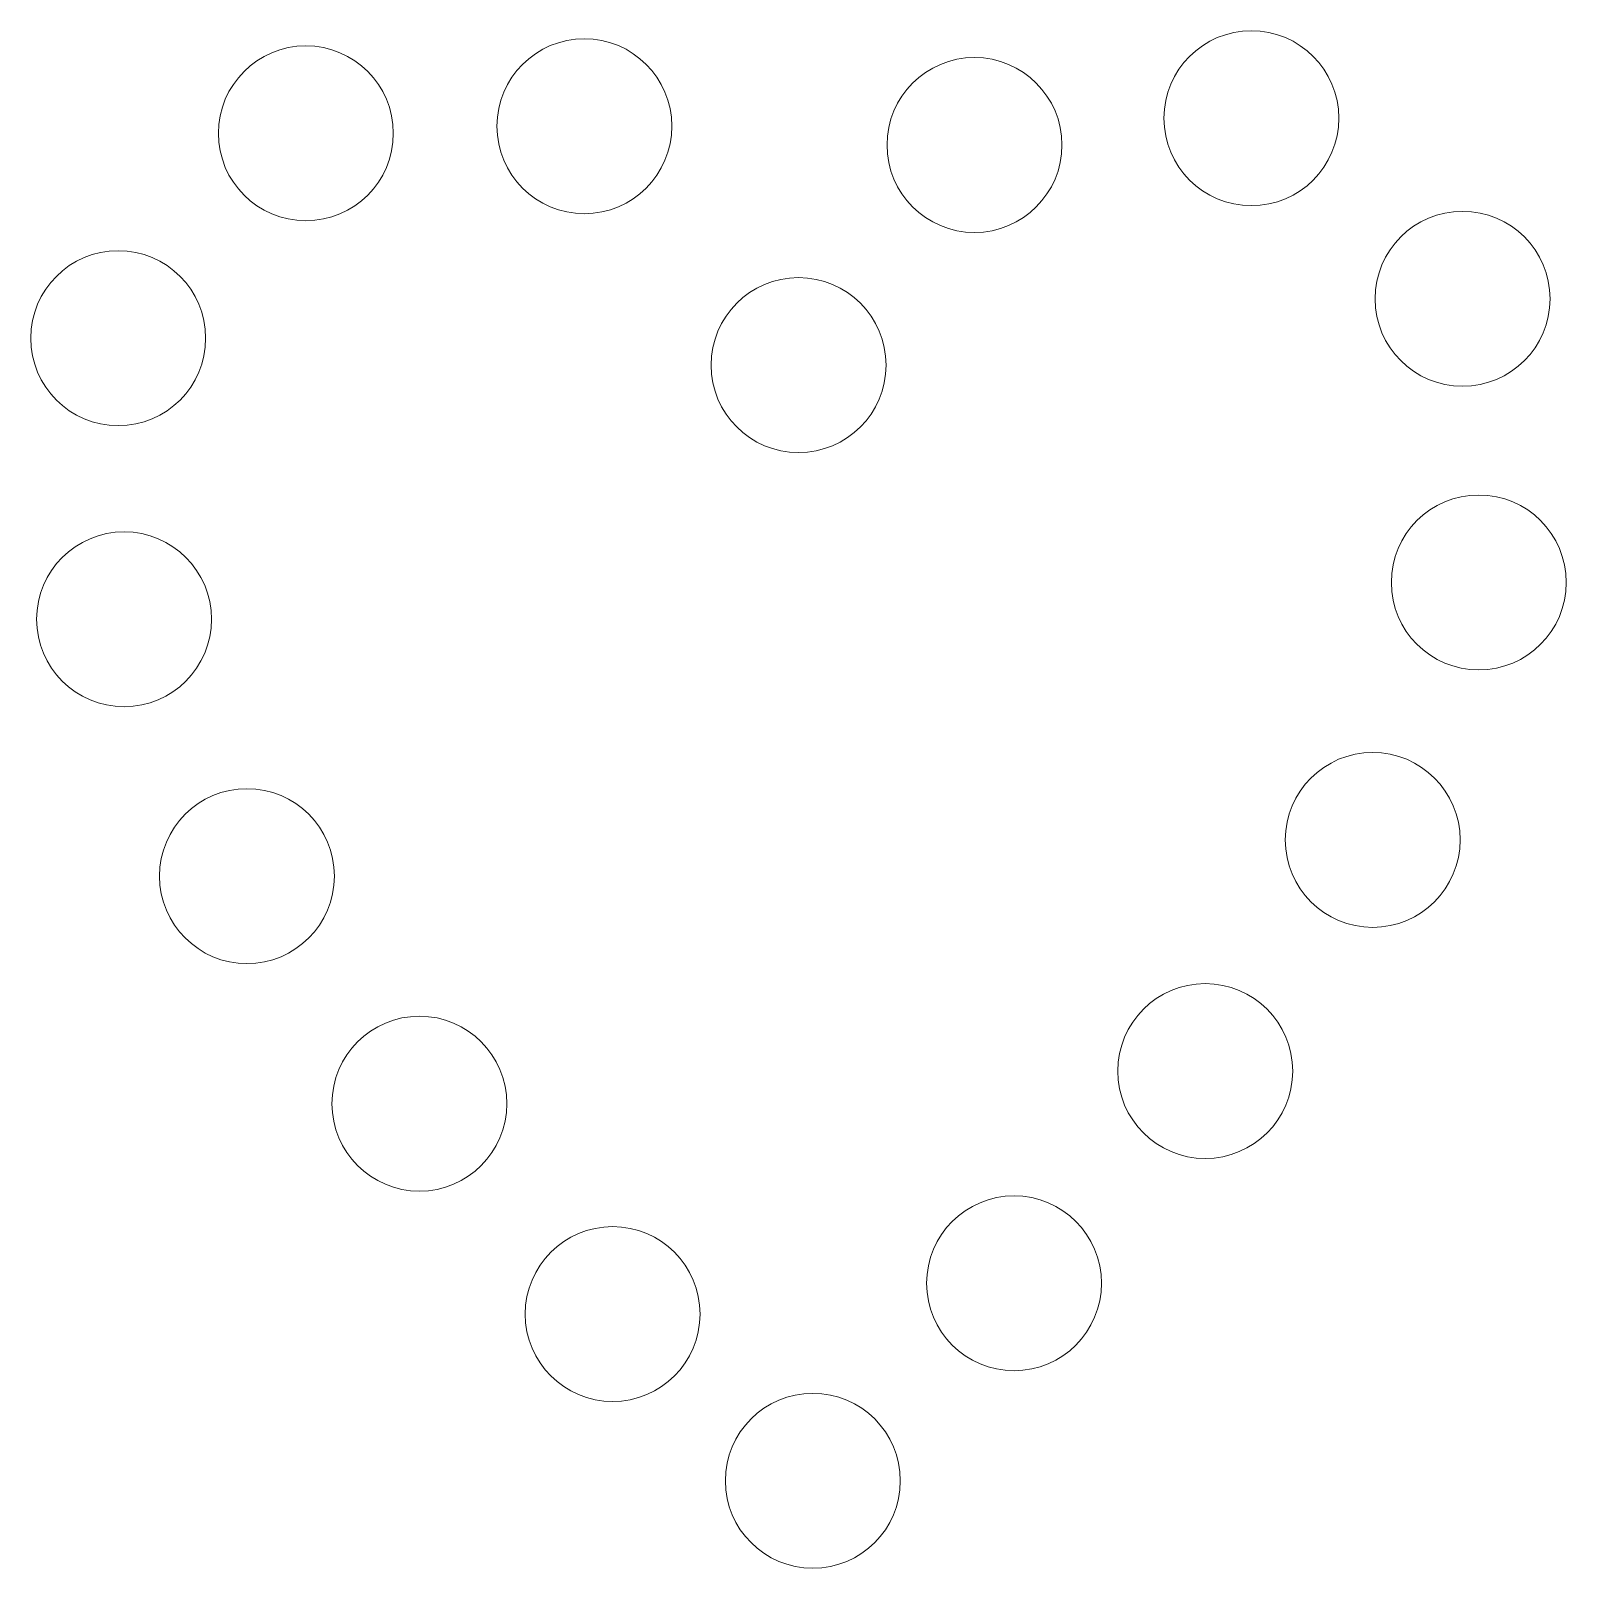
# Model space of a CAD drawing. Header units: millimetres. Extents: x -9.8 to 34.1, y 7.5 to 51.4.
import ezdxf

# ---------------------------------------------------------------- set-up
doc = ezdxf.new("R2010")
doc.units = ezdxf.units.MM
doc.header["$MEASUREMENT"] = 0
doc.layers.add('Layer 1', color=7, linetype='Continuous')

msp = doc.modelspace()

# ---------------------------------------------------------------- linework, layer by layer
at = {"layer": 'Layer 1', "color": 250, "lineweight": 18}
for centre in [(6.0252, 48.6837), (25.0931, 48.9129), (-1.9364, 48.4809), (17.1775, 48.1469), (31.1303, 43.7502), (-7.3012, 42.6245), (12.1484, 41.8547), (31.5946, 35.6412), (-7.1325, 34.5885), (28.5614, 28.2817), (-3.6203, 27.2458), (23.7739, 21.6741), (1.3096, 20.7417), (18.3088, 15.6069), (6.8339, 14.7277), (12.5568, 9.9609)]:
    msp.add_ellipse(centre, major_axis=(0, 2.5), ratio=1, dxfattribs=at)

doc.saveas('drawing.dxf')
